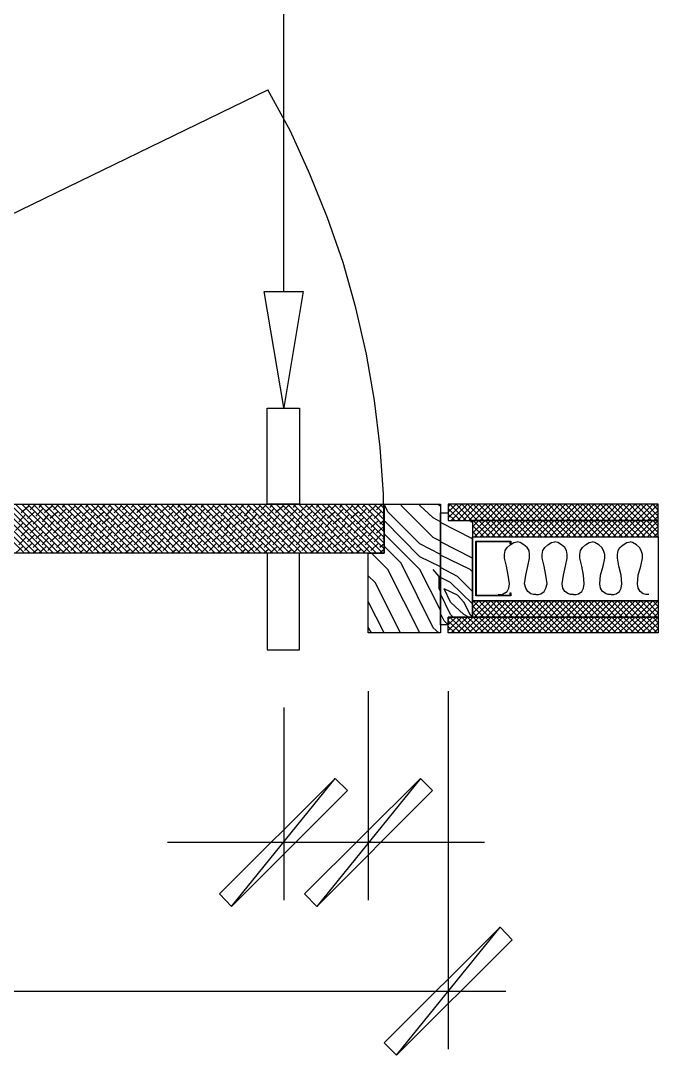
# Model space of a CAD drawing. Header units: millimetres. Extents: x 10 to 831, y 7 to 587.
# Drawn here: x 87.74 to 98.49, y 456.08 to 473.53 of the extents above; entities that cross this region are included whole.
import ezdxf

# ---------------------------------------------------------------- set-up
doc = ezdxf.new("R2010")
doc.units = ezdxf.units.MM
doc.layers.get('0').update_dxf_attribs({"linetype": 'CONTINUOUS'})

msp = doc.modelspace()

# ---------------------------------------------------------------- linework, layer by layer
at = {"color": 0}
for p, q in [((92.1741, 468.965), (92.1741, 475.728)), ((92.1741, 467.007), (91.8464, 468.965)), ((92.1741, 467.007), (91.8464, 468.965)), ((91.8464, 468.965), (92.5022, 468.965)), ((92.5022, 468.965), (92.1741, 467.007)), ((92.5022, 468.965), (92.1741, 467.007)), ((91.8986, 465.377), (91.8986, 466.997)), ((91.8986, 466.997), (92.4387, 466.997)), ((92.4387, 466.997), (92.4387, 465.377)), ((76.6685, 465.377), (93.8664, 465.377)), ((92.4387, 465.377), (91.8986, 465.377)), ((93.8664, 465.377), (93.8664, 464.552)), ((93.8664, 464.552), (93.8664, 465.377)), ((93.8664, 465.377), (94.82, 465.377)), ((94.82, 465.377), (94.82, 465.24)), ((94.82, 465.24), (94.82, 463.335)), ((98.4924, 465.377), (94.947, 465.377)), ((94.947, 465.377), (94.947, 465.102)), ((98.4924, 465.102), (98.4924, 465.377)), ((94.82, 463.345), (94.82, 465.229)), ((94.82, 465.229), (94.947, 465.229)), ((94.947, 465.229), (94.947, 465.102)), ((94.947, 465.102), (95.359, 465.102)), ((94.947, 465.102), (98.4924, 465.102)), ((95.359, 465.102), (95.359, 463.472)), ((98.4924, 465.102), (95.359, 465.102)), ((95.359, 465.102), (95.359, 464.827)), ((98.4924, 464.827), (98.4924, 465.102)), ((95.359, 463.748), (95.359, 464.827)), ((95.359, 464.827), (98.4924, 464.827)), ((95.359, 464.827), (98.4924, 464.827)), ((95.4126, 463.832), (95.4126, 464.753)), ((95.4126, 464.753), (96.0053, 464.753)), ((95.994, 464.742), (95.4222, 464.742)), ((95.4222, 464.742), (95.4222, 463.843)), ((95.994, 464.711), (95.994, 464.742)), ((95.994, 464.689), (96.0575, 464.732)), ((96.0053, 464.711), (95.994, 464.711)), ((96.0053, 464.753), (96.0053, 464.742)), ((96.0053, 464.742), (96.0053, 464.711)), ((96.0575, 464.732), (96.1111, 464.742)), ((96.1637, 464.732), (96.1111, 464.742)), ((96.2272, 464.689), (96.1637, 464.732)), ((96.6294, 464.689), (96.6929, 464.732)), ((96.6929, 464.732), (96.7451, 464.742)), ((96.799, 464.732), (96.7451, 464.742)), ((96.8622, 464.689), (96.799, 464.732)), ((97.2647, 464.689), (97.3282, 464.732)), ((97.3282, 464.732), (97.3804, 464.742)), ((97.4231, 464.732), (97.3804, 464.742)), ((97.4866, 464.689), (97.4231, 464.732)), ((97.9001, 464.689), (97.9632, 464.732)), ((97.9632, 464.732), (98.0158, 464.742)), ((98.0585, 464.732), (98.0158, 464.742)), ((98.122, 464.689), (98.0585, 464.732)), ((98.4924, 464.827), (98.4924, 463.748)), ((93.8664, 464.552), (76.6685, 464.552)), ((92.4387, 464.552), (91.8986, 464.552)), ((91.8986, 464.552), (91.8986, 462.922)), ((92.4387, 462.922), (92.4387, 464.552)), ((93.6018, 464.552), (93.8664, 464.552)), ((93.6018, 463.208), (93.6018, 464.552)), ((95.8991, 464.531), (95.91, 464.594)), ((95.91, 464.594), (95.9418, 464.647)), ((95.9418, 464.647), (95.994, 464.689)), ((96.2808, 464.647), (96.2272, 464.689)), ((96.3126, 464.594), (96.2808, 464.647)), ((96.3221, 464.531), (96.3126, 464.594)), ((96.5345, 464.531), (96.5454, 464.594)), ((96.5454, 464.594), (96.5771, 464.647)), ((96.5771, 464.647), (96.6294, 464.689)), ((96.9148, 464.647), (96.8622, 464.689)), ((96.9465, 464.594), (96.9148, 464.647)), ((96.9574, 464.531), (96.9465, 464.594)), ((97.1695, 464.531), (97.1793, 464.594)), ((97.1793, 464.594), (97.2111, 464.647)), ((97.2111, 464.647), (97.2647, 464.689)), ((97.5388, 464.647), (97.4866, 464.689)), ((97.5706, 464.594), (97.5388, 464.647)), ((97.5928, 464.531), (97.5706, 464.594)), ((97.8034, 464.531), (97.8147, 464.594)), ((97.8147, 464.594), (97.8461, 464.647)), ((97.8461, 464.647), (97.9001, 464.689)), ((98.1742, 464.647), (98.122, 464.689)), ((98.2059, 464.594), (98.1742, 464.647)), ((98.2278, 464.531), (98.2059, 464.594)), ((95.8991, 464.467), (95.8991, 464.531)), ((95.9309, 464.33), (95.8991, 464.467)), ((96.2903, 464.33), (96.3221, 464.467)), ((96.3221, 464.467), (96.3221, 464.531)), ((96.5345, 464.467), (96.5345, 464.531)), ((96.5659, 464.33), (96.5345, 464.467)), ((96.9257, 464.33), (96.9574, 464.467)), ((96.9574, 464.467), (96.9574, 464.531)), ((97.1695, 464.467), (97.1695, 464.531)), ((97.2012, 464.33), (97.1695, 464.467)), ((97.561, 464.33), (97.5928, 464.467)), ((97.5928, 464.467), (97.5928, 464.531)), ((97.8034, 464.467), (97.8034, 464.531)), ((97.8256, 464.33), (97.8034, 464.467)), ((98.1964, 464.33), (98.2278, 464.467)), ((98.2278, 464.467), (98.2278, 464.531)), ((95.9626, 464.181), (95.9309, 464.33)), ((96.2586, 464.181), (96.2903, 464.33)), ((96.5976, 464.181), (96.5659, 464.33)), ((96.8939, 464.181), (96.9257, 464.33)), ((97.233, 464.181), (97.2012, 464.33)), ((97.5184, 464.181), (97.561, 464.33)), ((97.8683, 464.181), (97.8256, 464.33)), ((98.1534, 464.181), (98.1964, 464.33)), ((95.9831, 464.033), (95.9626, 464.181)), ((95.9735, 463.959), (95.9831, 464.033)), ((96.2381, 464.033), (96.2586, 464.181)), ((96.2586, 463.959), (96.2381, 464.033)), ((96.6184, 464.033), (96.5976, 464.181)), ((96.5976, 463.959), (96.6184, 464.033)), ((96.8735, 464.033), (96.8939, 464.181)), ((96.883, 463.959), (96.8735, 464.033)), ((97.2425, 464.033), (97.233, 464.181)), ((97.233, 463.959), (97.2425, 464.033)), ((97.5071, 464.033), (97.5184, 464.181)), ((97.5184, 463.959), (97.5071, 464.033)), ((97.8778, 464.033), (97.8683, 464.181)), ((97.8683, 463.959), (97.8778, 464.033)), ((98.1424, 464.033), (98.1534, 464.181)), ((98.1534, 463.959), (98.1424, 464.033)), ((95.4222, 463.843), (95.994, 463.843)), ((95.7929, 463.853), (95.8466, 463.853)), ((95.8466, 463.853), (95.8783, 463.864)), ((95.8783, 463.864), (95.9418, 463.906)), ((95.9418, 463.906), (95.9735, 463.959)), ((95.994, 463.843), (95.994, 463.885)), ((95.994, 463.885), (96.0053, 463.885)), ((96.0053, 463.885), (96.0053, 463.843)), ((96.0053, 463.843), (96.0053, 463.832)), ((96.2903, 463.906), (96.2586, 463.959)), ((96.3443, 463.864), (96.2903, 463.906)), ((96.3856, 463.853), (96.3443, 463.864)), ((96.4283, 463.853), (96.3856, 463.853)), ((96.4283, 463.853), (96.471, 463.853)), ((96.471, 463.853), (96.5122, 463.864)), ((96.5122, 463.864), (96.5659, 463.906)), ((96.5659, 463.906), (96.5976, 463.959)), ((96.9148, 463.906), (96.883, 463.959)), ((96.9779, 463.864), (96.9148, 463.906)), ((97.0097, 463.853), (96.9779, 463.864)), ((97.0636, 463.853), (97.0097, 463.853)), ((97.0636, 463.853), (97.1063, 463.853)), ((97.1063, 463.853), (97.1476, 463.864)), ((97.1476, 463.864), (97.2012, 463.906)), ((97.2012, 463.906), (97.233, 463.959)), ((97.5501, 463.906), (97.5184, 463.959)), ((97.6133, 463.864), (97.5501, 463.906)), ((97.645, 463.853), (97.6133, 463.864)), ((97.6986, 463.853), (97.645, 463.853)), ((97.6986, 463.853), (97.7403, 463.853)), ((97.7403, 463.853), (97.7829, 463.864)), ((97.7829, 463.864), (97.8352, 463.906)), ((97.8352, 463.906), (97.8683, 463.959)), ((98.1851, 463.906), (98.1534, 463.959)), ((98.2377, 463.864), (98.1851, 463.906)), ((98.2804, 463.853), (98.2377, 463.864)), ((98.3326, 463.853), (98.2804, 463.853)), ((98.4924, 463.748), (95.359, 463.748)), ((95.359, 463.472), (95.359, 463.748)), ((95.359, 463.748), (98.4924, 463.748)), ((96.0053, 463.832), (95.4126, 463.832)), ((98.4924, 463.748), (98.4924, 463.472)), ((94.947, 463.345), (94.82, 463.345)), ((94.82, 463.335), (94.82, 463.208)), ((95.359, 463.472), (94.947, 463.472)), ((94.947, 463.472), (94.947, 463.345)), ((94.947, 463.208), (94.947, 463.472)), ((94.947, 463.472), (98.4924, 463.472)), ((98.4924, 463.472), (95.359, 463.472)), ((98.4924, 463.472), (98.4924, 463.208)), ((94.82, 463.208), (93.6018, 463.208)), ((98.4924, 463.208), (94.947, 463.208)), ((91.8986, 462.922), (92.4387, 462.922)), ((93.6018, 462.224), (93.6018, 458.699)), ((94.947, 462.224), (94.947, 456.191)), ((92.1741, 461.948), (92.1741, 458.699)), ((93.0409, 460.752), (91.0939, 458.805)), ((93.0409, 460.752), (91.0939, 458.805)), ((91.295, 458.593), (93.0409, 460.752)), ((91.295, 458.593), (93.0409, 460.752)), ((91.295, 458.593), (93.0409, 460.752)), ((91.295, 458.593), (93.0409, 460.752)), ((92.523, 458.805), (94.4809, 460.752)), ((94.4809, 460.752), (92.735, 458.593)), ((94.4809, 460.752), (92.735, 458.593)), ((94.4809, 460.752), (92.735, 458.593)), ((94.4809, 460.752), (92.735, 458.593)), ((93.0409, 460.752), (93.2533, 460.551)), ((93.0409, 460.752), (93.2533, 460.551)), ((94.6824, 460.551), (94.4809, 460.752)), ((94.6824, 460.551), (94.4809, 460.752)), ((93.2533, 460.551), (91.295, 458.593)), ((92.735, 458.593), (94.6824, 460.551)), ((92.735, 458.593), (94.6824, 460.551)), ((92.1741, 459.673), (90.2159, 459.673)), ((95.5601, 459.673), (92.1741, 459.673)), ((91.0939, 458.805), (91.295, 458.593)), ((91.0939, 458.805), (91.295, 458.593)), ((92.735, 458.593), (92.523, 458.805)), ((92.735, 458.593), (92.523, 458.805)), ((95.8247, 458.244), (93.8664, 456.297)), ((95.8247, 458.244), (93.8664, 456.297)), ((94.0788, 456.085), (95.8247, 458.244)), ((94.0788, 456.085), (95.8247, 458.244)), ((94.0788, 456.085), (95.8247, 458.244)), ((94.0788, 456.085), (95.8247, 458.244)), ((95.8247, 458.244), (96.0258, 458.033)), ((95.8247, 458.244), (96.0258, 458.033)), ((96.0258, 458.033), (94.0788, 456.085)), ((74.4788, 457.165), (95.9196, 457.165)), ((93.8664, 456.297), (94.0788, 456.085)), ((93.8664, 456.297), (94.0788, 456.085))]:
    msp.add_line(p, q, dxfattribs=at)
at = {"color": 9}
for p, q in [((76.6685, 464.965), (91.9095, 472.362)), ((92.2898, 471.664), (91.9095, 472.362)), ((92.6179, 470.944), (92.2898, 471.664)), ((92.9143, 470.203), (92.6179, 470.944)), ((93.1788, 469.452), (92.9143, 470.203)), ((93.3909, 468.69), (93.1788, 469.452)), ((93.5701, 467.907), (93.3909, 468.69)), ((93.708, 467.124), (93.5701, 467.907)), ((93.8029, 466.34), (93.708, 467.124)), ((93.8569, 465.547), (93.8029, 466.34)), ((93.8664, 464.742), (93.8569, 465.547)), ((86.9777, 465.377), (87.8032, 464.552)), ((87.0726, 465.377), (87.8981, 464.552)), ((87.1679, 465.377), (87.9934, 464.552)), ((87.274, 465.377), (88.0992, 464.552)), ((87.3689, 465.377), (88.1944, 464.552)), ((87.4642, 465.377), (88.2897, 464.552)), ((87.5591, 465.377), (88.3846, 464.552)), ((87.6543, 465.377), (88.4798, 464.552)), ((87.8777, 465.346), (87.7492, 465.229)), ((87.7605, 465.377), (88.5857, 464.552)), ((87.8554, 465.377), (88.6809, 464.552)), ((87.9725, 465.25), (87.8554, 465.134)), ((87.9934, 465.377), (87.8981, 465.282)), ((87.9507, 465.377), (88.7758, 464.552)), ((88.12, 465.303), (87.9934, 465.176)), ((88.0456, 465.377), (88.8725, 464.552)), ((88.0883, 465.377), (88.0456, 465.324)), ((88.1422, 465.377), (88.9674, 464.552)), ((88.2689, 465.346), (88.1422, 465.229)), ((88.3638, 465.25), (88.2371, 465.134)), ((88.2467, 465.377), (89.0722, 464.552)), ((88.3846, 465.377), (88.2897, 465.282)), ((88.3433, 465.377), (89.1688, 464.552)), ((88.5112, 465.303), (88.3846, 465.176)), ((88.4382, 465.377), (89.2637, 464.552)), ((88.4798, 465.377), (88.4382, 465.324)), ((88.5335, 465.377), (89.359, 464.552)), ((88.6601, 465.346), (88.5335, 465.229)), ((88.6284, 465.377), (89.4539, 464.552)), ((88.7554, 465.25), (88.6284, 465.134)), ((88.7758, 465.377), (88.6809, 465.282)), ((88.7345, 465.377), (89.56, 464.552)), ((88.9042, 465.303), (88.7758, 465.176)), ((88.8298, 465.377), (89.6553, 464.552)), ((88.8725, 465.377), (88.8298, 465.324)), ((88.9247, 465.377), (89.7502, 464.552)), ((89.0404, 465.346), (88.9247, 465.229)), ((89.0199, 465.377), (89.8454, 464.552)), ((89.1466, 465.25), (89.0199, 465.134)), ((89.1688, 465.377), (89.0722, 465.282)), ((89.1148, 465.377), (89.9403, 464.552)), ((89.2845, 465.303), (89.1688, 465.176)), ((89.2637, 465.377), (89.2101, 465.324)), ((89.221, 465.377), (90.0465, 464.552)), ((89.3163, 465.377), (90.1418, 464.552)), ((89.4334, 465.346), (89.3163, 465.229)), ((89.4112, 465.377), (90.2367, 464.552)), ((89.5283, 465.25), (89.4112, 465.134)), ((89.5491, 465.377), (89.4539, 465.282)), ((89.5064, 465.377), (90.3319, 464.552)), ((89.6758, 465.303), (89.56, 465.176)), ((89.6553, 465.377), (89.6013, 465.324)), ((89.6126, 465.377), (90.4268, 464.552)), ((89.8246, 465.346), (89.698, 465.229)), ((89.7075, 465.377), (90.533, 464.552)), ((89.8028, 465.377), (90.6279, 464.552)), ((89.9199, 465.25), (89.8028, 465.134)), ((89.9403, 465.377), (89.8454, 465.282)), ((89.8977, 465.377), (90.7246, 464.552)), ((90.0673, 465.303), (89.9403, 465.176)), ((89.9943, 465.377), (90.8195, 464.552)), ((90.0356, 465.377), (89.9943, 465.324)), ((90.2159, 465.346), (90.0892, 465.229)), ((90.0987, 465.377), (90.9147, 464.552)), ((90.1954, 465.377), (91.0209, 464.552)), ((90.3111, 465.25), (90.1954, 465.134)), ((90.3319, 465.377), (90.2367, 465.282)), ((90.2903, 465.377), (91.1158, 464.552)), ((90.46, 465.303), (90.3319, 465.176)), ((90.3855, 465.377), (91.211, 464.552)), ((90.4268, 465.377), (90.3855, 465.324)), ((90.4804, 465.377), (91.3059, 464.552)), ((90.6074, 465.346), (90.4804, 465.229)), ((90.7023, 465.25), (90.5757, 465.134)), ((90.5866, 465.377), (91.4012, 464.552)), ((90.7246, 465.377), (90.6279, 465.282)), ((90.6819, 465.377), (91.5074, 464.552)), ((90.8512, 465.303), (90.7246, 465.176)), ((90.7768, 465.377), (91.6023, 464.552)), ((90.8195, 465.377), (90.7768, 465.324)), ((90.872, 465.377), (91.6975, 464.552)), ((90.9891, 465.346), (90.872, 465.229)), ((90.9669, 465.377), (91.7924, 464.552)), ((91.0939, 465.25), (90.9669, 465.134)), ((91.1158, 465.377), (91.0209, 465.282)), ((91.0731, 465.377), (91.8877, 464.552)), ((91.2315, 465.303), (91.1158, 465.176)), ((91.1684, 465.377), (91.9939, 464.552)), ((91.211, 465.377), (91.1684, 465.324)), ((91.2633, 465.377), (92.0888, 464.552)), ((91.3804, 465.346), (91.2633, 465.229)), ((91.3585, 465.377), (92.184, 464.552)), ((91.4756, 465.25), (91.3585, 465.134)), ((91.5074, 465.377), (91.4121, 465.282)), ((91.4534, 465.377), (92.2789, 464.552)), ((91.6231, 465.303), (91.5074, 465.176)), ((91.6023, 465.377), (91.5501, 465.324)), ((91.5596, 465.377), (92.3756, 464.552)), ((91.6548, 465.377), (92.48, 464.552)), ((91.772, 465.346), (91.6548, 465.229)), ((91.7497, 465.377), (92.5766, 464.552)), ((91.8669, 465.25), (91.7497, 465.134)), ((91.8877, 465.377), (91.7924, 465.282)), ((91.8464, 465.377), (92.6716, 464.552)), ((92.0143, 465.303), (91.8986, 465.176)), ((91.9413, 465.377), (92.7668, 464.552)), ((91.9939, 465.377), (91.9413, 465.324)), ((92.1632, 465.346), (92.0365, 465.229)), ((92.0475, 465.377), (92.873, 464.552)), ((92.1424, 465.377), (92.9679, 464.552)), ((92.2584, 465.25), (92.1424, 465.134)), ((92.2789, 465.377), (92.184, 465.282)), ((92.2376, 465.377), (93.0631, 464.552)), ((92.407, 465.303), (92.2789, 465.176)), ((92.3325, 465.377), (93.158, 464.552)), ((92.3756, 465.377), (92.3325, 465.324)), ((92.4278, 465.377), (93.2533, 464.552)), ((92.5544, 465.346), (92.4278, 465.229)), ((92.6497, 465.25), (92.523, 465.134)), ((92.534, 465.377), (93.3595, 464.552)), ((92.6716, 465.377), (92.5766, 465.282)), ((92.6289, 465.377), (93.4544, 464.552)), ((92.7985, 465.303), (92.6716, 465.176)), ((92.7241, 465.377), (93.5496, 464.552)), ((92.7668, 465.377), (92.7241, 465.324)), ((92.819, 465.377), (93.6445, 464.552)), ((92.946, 465.346), (92.819, 465.229)), ((92.9143, 465.377), (93.7398, 464.552)), ((93.0409, 465.25), (92.9143, 465.134)), ((93.0631, 465.377), (92.9679, 465.282)), ((93.0204, 465.377), (93.8459, 464.552)), ((93.1898, 465.303), (93.0631, 465.176)), ((93.1153, 465.377), (93.8664, 464.626)), ((93.158, 465.377), (93.1153, 465.324)), ((93.2106, 465.377), (93.8664, 464.721)), ((93.3277, 465.346), (93.2106, 465.229)), ((93.3055, 465.377), (93.8664, 464.816)), ((93.4339, 465.25), (93.3055, 465.134)), ((93.4544, 465.377), (93.3595, 465.282)), ((93.4021, 465.377), (93.8664, 464.912)), ((93.5701, 465.303), (93.4544, 465.176)), ((93.5496, 465.377), (93.497, 465.324)), ((93.5069, 465.377), (93.8664, 465.007)), ((93.6018, 465.377), (93.8664, 465.113)), ((93.7189, 465.346), (93.6018, 465.229)), ((93.6985, 465.377), (93.8664, 465.208)), ((93.8142, 465.25), (93.6985, 465.134)), ((93.8347, 465.377), (93.7398, 465.282)), ((93.7934, 465.377), (93.8664, 465.303)), ((93.9313, 465.25), (93.8664, 465.377)), ((94.47, 464.711), (93.9313, 465.25)), ((94.1532, 465.356), (94.1419, 465.377)), ((94.6933, 464.816), (94.1532, 465.356)), ((94.47, 465.356), (94.47, 465.377)), ((94.6933, 465.145), (94.47, 465.356)), ((94.7981, 465.356), (94.7882, 465.377)), ((94.82, 465.346), (94.7981, 465.356)), ((95.1798, 465.377), (94.947, 465.145)), ((95.0845, 465.377), (94.947, 465.24)), ((94.9784, 465.377), (94.947, 465.335)), ((94.947, 465.303), (95.1576, 465.102)), ((94.9784, 465.377), (95.2542, 465.102)), ((95.2747, 465.377), (94.9992, 465.102)), ((95.0845, 465.377), (95.3491, 465.102)), ((95.3699, 465.377), (95.1054, 465.102)), ((95.1798, 465.377), (95.4444, 465.102)), ((95.4648, 465.377), (95.2003, 465.102)), ((95.2747, 465.377), (95.5506, 465.102)), ((95.571, 465.377), (95.2955, 465.102)), ((95.3699, 465.377), (95.6455, 465.102)), ((95.6663, 465.377), (95.3904, 465.102)), ((95.4648, 465.377), (95.7407, 465.102)), ((95.7612, 465.377), (95.4871, 465.102)), ((95.571, 465.377), (95.8356, 465.102)), ((95.8564, 465.377), (95.5918, 465.102)), ((95.6663, 465.377), (95.9309, 465.102)), ((95.9513, 465.377), (95.6867, 465.102)), ((95.7612, 465.377), (96.0367, 465.102)), ((96.0575, 465.377), (95.7834, 465.102)), ((95.8564, 465.377), (96.1319, 465.102)), ((96.1528, 465.377), (95.8783, 465.102)), ((95.9513, 465.377), (96.2272, 465.102)), ((96.2477, 465.377), (95.9735, 465.102)), ((96.0575, 465.377), (96.3221, 465.102)), ((96.3443, 465.377), (96.0797, 465.102)), ((96.1528, 465.377), (96.4173, 465.102)), ((96.4392, 465.377), (96.1746, 465.102)), ((96.2477, 465.377), (96.5232, 465.102)), ((96.5454, 465.377), (96.2699, 465.102)), ((96.3443, 465.377), (96.6184, 465.102)), ((96.6403, 465.377), (96.3648, 465.102)), ((96.4392, 465.377), (96.7133, 465.102)), ((96.7355, 465.377), (96.46, 465.102)), ((96.5454, 465.377), (96.81, 465.102)), ((96.8304, 465.377), (96.5659, 465.102)), ((96.6403, 465.377), (96.9049, 465.102)), ((96.9257, 465.377), (96.6611, 465.102)), ((96.7355, 465.377), (97.0097, 465.102)), ((97.0319, 465.377), (96.7564, 465.102)), ((96.8304, 465.377), (97.1063, 465.102)), ((97.1268, 465.377), (96.8513, 465.102)), ((96.9257, 465.377), (97.2012, 465.102)), ((97.222, 465.377), (96.9465, 465.102)), ((97.0319, 465.377), (97.2965, 465.102)), ((97.3169, 465.377), (97.0523, 465.102)), ((97.1268, 465.377), (97.3914, 465.102)), ((97.4122, 465.377), (97.1476, 465.102)), ((97.222, 465.377), (97.4975, 465.102)), ((97.5184, 465.377), (97.2425, 465.102)), ((97.3169, 465.377), (97.5928, 465.102)), ((97.6133, 465.377), (97.3391, 465.102)), ((97.4122, 465.377), (97.6877, 465.102)), ((97.7085, 465.377), (97.4341, 465.102)), ((97.5184, 465.377), (97.7829, 465.102)), ((97.8034, 465.377), (97.5388, 465.102)), ((97.6133, 465.377), (97.8888, 465.102)), ((97.9001, 465.377), (97.6355, 465.102)), ((97.7085, 465.377), (97.984, 465.102)), ((98.0048, 465.377), (97.7304, 465.102)), ((97.8034, 465.377), (98.0793, 465.102)), ((98.0997, 465.377), (97.8256, 465.102)), ((97.9001, 465.377), (98.1742, 465.102)), ((98.1964, 465.377), (97.9205, 465.102)), ((98.0048, 465.377), (98.2694, 465.102)), ((98.2913, 465.377), (98.0267, 465.102)), ((98.0997, 465.377), (98.3753, 465.102)), ((98.3975, 465.377), (98.122, 465.102)), ((98.1964, 465.377), (98.4705, 465.102)), ((98.4924, 465.377), (98.2169, 465.102)), ((98.2913, 465.377), (98.4924, 465.176)), ((98.4924, 465.272), (98.3121, 465.102)), ((98.3975, 465.377), (98.4924, 465.272)), ((87.781, 465.06), (87.6543, 464.933)), ((87.8237, 465.208), (87.708, 465.081)), ((87.9299, 465.102), (87.8032, 464.986)), ((88.0678, 465.155), (87.9507, 465.039)), ((88.1736, 465.06), (88.0456, 464.933)), ((88.2153, 465.208), (88.0992, 465.081)), ((88.3102, 465.102), (88.1944, 464.986)), ((88.459, 465.155), (88.3433, 465.039)), ((88.5543, 465.06), (88.4382, 464.933)), ((88.6079, 465.208), (88.4798, 465.081)), ((88.7028, 465.102), (88.5857, 464.986)), ((88.8503, 465.155), (88.7236, 465.039)), ((88.9455, 465.06), (88.8298, 464.933)), ((88.9991, 465.208), (88.8725, 465.081)), ((89.0944, 465.102), (88.9674, 464.986)), ((89.2418, 465.155), (89.1148, 465.039)), ((89.3367, 465.06), (89.2101, 464.933)), ((89.3907, 465.208), (89.2637, 465.081)), ((89.4856, 465.102), (89.359, 464.986)), ((89.6331, 465.155), (89.5064, 465.039)), ((89.7297, 465.06), (89.6013, 464.933)), ((89.771, 465.208), (89.6553, 465.081)), ((89.8772, 465.102), (89.7502, 464.986)), ((90.0148, 465.155), (89.8977, 465.039)), ((90.121, 465.06), (89.9943, 464.933)), ((90.1622, 465.208), (90.0465, 465.081)), ((90.2589, 465.102), (90.1418, 464.986)), ((90.4064, 465.155), (90.2903, 465.039)), ((90.5013, 465.06), (90.3855, 464.933)), ((90.5549, 465.208), (90.4378, 465.081)), ((90.6501, 465.102), (90.533, 464.986)), ((90.7976, 465.155), (90.6819, 465.039)), ((90.8925, 465.06), (90.7768, 464.933)), ((90.9465, 465.208), (90.8195, 465.081)), ((91.0414, 465.102), (90.9242, 464.986)), ((91.1888, 465.155), (91.0622, 465.039)), ((91.2855, 465.06), (91.1684, 464.933)), ((91.3377, 465.208), (91.211, 465.081)), ((91.4329, 465.102), (91.3059, 464.986)), ((91.5818, 465.155), (91.4534, 465.039)), ((91.6767, 465.06), (91.5501, 464.933)), ((91.718, 465.208), (91.6023, 465.081)), ((91.8242, 465.102), (91.6975, 464.986)), ((91.9621, 465.155), (91.8464, 465.039)), ((92.0679, 465.06), (91.9413, 464.933)), ((92.111, 465.208), (91.9939, 465.081)), ((92.2059, 465.102), (92.0888, 464.986)), ((92.3533, 465.155), (92.2376, 465.039)), ((92.4486, 465.06), (92.3325, 464.933)), ((92.5022, 465.208), (92.3851, 465.081)), ((92.5971, 465.102), (92.48, 464.986)), ((92.7446, 465.155), (92.6289, 465.039)), ((92.8412, 465.06), (92.7241, 464.933)), ((92.8934, 465.208), (92.7668, 465.081)), ((92.9887, 465.102), (92.873, 464.986)), ((93.1376, 465.155), (93.0092, 465.039)), ((93.2325, 465.06), (93.1153, 464.933)), ((93.285, 465.208), (93.158, 465.081)), ((93.3799, 465.102), (93.2533, 464.986)), ((93.5288, 465.155), (93.4021, 465.039)), ((93.624, 465.06), (93.497, 464.933)), ((93.6763, 465.208), (93.5496, 465.081)), ((93.7715, 465.102), (93.6445, 464.986)), ((93.8664, 465.102), (93.7934, 465.039)), ((93.8664, 465.197), (93.8459, 465.176)), ((94.47, 464.488), (93.8664, 465.102)), ((94.82, 465.081), (94.6933, 465.145)), ((95.359, 464.795), (94.82, 465.07)), ((94.947, 465.208), (95.0627, 465.102)), ((94.947, 465.113), (94.9579, 465.102)), ((95.359, 465.07), (95.2955, 465.102)), ((95.571, 465.102), (95.359, 464.891)), ((95.4648, 465.102), (95.359, 464.996)), ((95.3699, 465.102), (95.359, 465.092)), ((95.3699, 465.102), (95.6455, 464.827)), ((95.6663, 465.102), (95.3904, 464.827)), ((95.4648, 465.102), (95.7407, 464.827)), ((95.7612, 465.102), (95.4871, 464.827)), ((95.571, 465.102), (95.8356, 464.827)), ((95.8564, 465.102), (95.5918, 464.827)), ((95.6663, 465.102), (95.9309, 464.827)), ((95.9513, 465.102), (95.6867, 464.827)), ((95.7612, 465.102), (96.0367, 464.827)), ((96.0575, 465.102), (95.7834, 464.827)), ((95.8564, 465.102), (96.1319, 464.827)), ((96.1528, 465.102), (95.8783, 464.827)), ((95.9513, 465.102), (96.2272, 464.827)), ((96.2477, 465.102), (95.9735, 464.827)), ((96.0575, 465.102), (96.3221, 464.827)), ((96.3443, 465.102), (96.0797, 464.827)), ((96.1528, 465.102), (96.4173, 464.827)), ((96.4392, 465.102), (96.1746, 464.827)), ((96.2477, 465.102), (96.5232, 464.827)), ((96.5454, 465.102), (96.2699, 464.827)), ((96.3443, 465.102), (96.6184, 464.827)), ((96.6403, 465.102), (96.3648, 464.827)), ((96.4392, 465.102), (96.7133, 464.827)), ((96.7355, 465.102), (96.46, 464.827)), ((96.5454, 465.102), (96.81, 464.827)), ((96.8304, 465.102), (96.5659, 464.827)), ((96.6403, 465.102), (96.9049, 464.827)), ((96.9257, 465.102), (96.6611, 464.827)), ((96.7355, 465.102), (97.0097, 464.827)), ((97.0319, 465.102), (96.7564, 464.827)), ((96.8304, 465.102), (97.1063, 464.827)), ((97.1268, 465.102), (96.8513, 464.827)), ((96.9257, 465.102), (97.2012, 464.827)), ((97.222, 465.102), (96.9465, 464.827)), ((97.0319, 465.102), (97.2965, 464.827)), ((97.3169, 465.102), (97.0523, 464.827)), ((97.1268, 465.102), (97.3914, 464.827)), ((97.4122, 465.102), (97.1476, 464.827)), ((97.222, 465.102), (97.4975, 464.827)), ((97.5184, 465.102), (97.2425, 464.827)), ((97.3169, 465.102), (97.5928, 464.827)), ((97.6133, 465.102), (97.3391, 464.827)), ((97.4122, 465.102), (97.6877, 464.827)), ((97.7085, 465.102), (97.4341, 464.827)), ((97.5184, 465.102), (97.7829, 464.827)), ((97.8034, 465.102), (97.5388, 464.827)), ((97.6133, 465.102), (97.8888, 464.827)), ((97.9001, 465.102), (97.6355, 464.827)), ((97.7085, 465.102), (97.984, 464.827)), ((98.0048, 465.102), (97.7304, 464.827)), ((97.8034, 465.102), (98.0793, 464.827)), ((98.0997, 465.102), (97.8256, 464.827)), ((97.9001, 465.102), (98.1742, 464.827)), ((98.1964, 465.102), (97.9205, 464.827)), ((98.0048, 465.102), (98.2694, 464.827)), ((98.2913, 465.102), (98.0267, 464.827)), ((98.0997, 465.102), (98.3753, 464.827)), ((98.3975, 465.102), (98.122, 464.827)), ((98.1964, 465.102), (98.4705, 464.827)), ((98.4924, 465.102), (98.2169, 464.827)), ((98.2913, 465.102), (98.4924, 464.901)), ((98.3975, 465.102), (98.4924, 465.007)), ((98.4924, 465.176), (98.4179, 465.102)), ((87.8777, 464.965), (87.7492, 464.838)), ((88.0251, 465.007), (87.8981, 464.891)), ((88.12, 464.912), (87.9934, 464.795)), ((88.2689, 464.965), (88.1422, 464.838)), ((88.4163, 465.007), (88.2897, 464.891)), ((88.5112, 464.912), (88.3846, 464.795)), ((88.6601, 464.965), (88.5335, 464.838)), ((88.798, 465.007), (88.6809, 464.891)), ((88.9042, 464.912), (88.7758, 464.795)), ((89.0404, 464.965), (88.9247, 464.838)), ((89.1893, 465.007), (89.0722, 464.891)), ((89.2845, 464.912), (89.1688, 464.795)), ((89.4334, 464.965), (89.3163, 464.838)), ((89.5809, 465.007), (89.4539, 464.891)), ((89.6758, 464.912), (89.56, 464.795)), ((89.8246, 464.965), (89.698, 464.838)), ((89.9721, 465.007), (89.8454, 464.891)), ((90.0673, 464.912), (89.9403, 464.795)), ((90.2159, 464.965), (90.0892, 464.838)), ((90.3633, 465.007), (90.2367, 464.891)), ((90.46, 464.912), (90.3319, 464.795)), ((90.6074, 464.965), (90.4804, 464.838)), ((90.745, 465.007), (90.6279, 464.891)), ((90.8512, 464.912), (90.7246, 464.795)), ((90.9891, 464.965), (90.872, 464.838)), ((91.1366, 465.007), (91.0209, 464.891)), ((91.2315, 464.912), (91.1158, 464.795)), ((91.3804, 464.965), (91.2633, 464.838)), ((91.5278, 465.007), (91.4121, 464.891)), ((91.6231, 464.912), (91.5074, 464.795)), ((91.772, 464.965), (91.6548, 464.838)), ((91.9194, 465.007), (91.7924, 464.891)), ((92.0143, 464.912), (91.8986, 464.795)), ((92.1632, 464.965), (92.0365, 464.838)), ((92.3121, 465.007), (92.184, 464.891)), ((92.407, 464.912), (92.2789, 464.795)), ((92.5544, 464.965), (92.4278, 464.838)), ((92.7033, 465.007), (92.5766, 464.891)), ((92.7985, 464.912), (92.6716, 464.795)), ((92.946, 464.965), (92.819, 464.838)), ((93.0836, 465.007), (92.9679, 464.891)), ((93.1898, 464.912), (93.0631, 464.795)), ((93.3277, 464.965), (93.2106, 464.838)), ((93.4752, 465.007), (93.3595, 464.891)), ((93.5701, 464.912), (93.4544, 464.795)), ((93.7189, 464.965), (93.6018, 464.838)), ((93.8664, 465.007), (93.7398, 464.891)), ((95.359, 465.018), (95.5506, 464.827)), ((95.359, 464.922), (95.4444, 464.827)), ((98.4924, 465.007), (98.3121, 464.827)), ((98.4924, 464.901), (98.4179, 464.827)), ((87.8237, 464.816), (87.708, 464.689)), ((87.9299, 464.721), (87.8032, 464.594)), ((87.9725, 464.859), (87.8554, 464.742)), ((88.0678, 464.764), (87.9507, 464.647)), ((88.2153, 464.816), (88.0992, 464.689)), ((88.3102, 464.721), (88.1944, 464.594)), ((88.3638, 464.859), (88.2371, 464.742)), ((88.459, 464.764), (88.3433, 464.647)), ((88.6079, 464.816), (88.4798, 464.689)), ((88.7028, 464.721), (88.5857, 464.594)), ((88.7554, 464.859), (88.6284, 464.742)), ((88.8503, 464.764), (88.7236, 464.647)), ((88.9991, 464.816), (88.8725, 464.689)), ((89.0944, 464.721), (88.9674, 464.594)), ((89.1466, 464.859), (89.0199, 464.742)), ((89.2418, 464.764), (89.1148, 464.647)), ((89.3907, 464.816), (89.2637, 464.689)), ((89.4856, 464.721), (89.359, 464.594)), ((89.5283, 464.859), (89.4112, 464.742)), ((89.6331, 464.764), (89.5064, 464.647)), ((89.771, 464.816), (89.6553, 464.689)), ((89.8772, 464.721), (89.7502, 464.594)), ((89.9199, 464.859), (89.8028, 464.742)), ((90.0148, 464.764), (89.8977, 464.647)), ((90.1622, 464.816), (90.0465, 464.689)), ((90.2589, 464.721), (90.1418, 464.594)), ((90.3111, 464.859), (90.1954, 464.742)), ((90.4064, 464.764), (90.2903, 464.647)), ((90.5549, 464.816), (90.4378, 464.689)), ((90.6501, 464.721), (90.533, 464.594)), ((90.7023, 464.859), (90.5757, 464.742)), ((90.7976, 464.764), (90.6819, 464.647)), ((90.9465, 464.816), (90.8195, 464.689)), ((91.0414, 464.721), (90.9242, 464.594)), ((91.0939, 464.859), (90.9669, 464.742)), ((91.1888, 464.764), (91.0622, 464.647)), ((91.3377, 464.816), (91.211, 464.689)), ((91.4329, 464.721), (91.3059, 464.594)), ((91.4756, 464.859), (91.3585, 464.742)), ((91.5818, 464.764), (91.4534, 464.647)), ((91.718, 464.816), (91.6023, 464.689)), ((91.8242, 464.721), (91.6975, 464.594)), ((91.8669, 464.859), (91.7497, 464.742)), ((91.9621, 464.764), (91.8464, 464.647)), ((92.111, 464.816), (91.9939, 464.689)), ((92.2059, 464.721), (92.0888, 464.594)), ((92.2584, 464.859), (92.1424, 464.742)), ((92.3533, 464.764), (92.2376, 464.647)), ((92.5022, 464.816), (92.3851, 464.689)), ((92.5971, 464.721), (92.48, 464.594)), ((92.6497, 464.859), (92.523, 464.742)), ((92.7446, 464.764), (92.6289, 464.647)), ((92.8934, 464.816), (92.7668, 464.689)), ((92.9887, 464.721), (92.873, 464.594)), ((93.0409, 464.859), (92.9143, 464.742)), ((93.1376, 464.764), (93.0092, 464.647)), ((93.285, 464.816), (93.158, 464.689)), ((93.3799, 464.721), (93.2533, 464.594)), ((93.4339, 464.859), (93.3055, 464.742)), ((93.5288, 464.764), (93.4021, 464.647)), ((93.6763, 464.816), (93.5496, 464.689)), ((93.7715, 464.721), (93.6445, 464.594)), ((93.8142, 464.859), (93.6985, 464.742)), ((93.8664, 464.711), (93.7934, 464.647)), ((93.8664, 464.816), (93.8459, 464.795)), ((94.47, 464.277), (93.8664, 464.88)), ((94.82, 464.531), (94.47, 464.711)), ((94.82, 464.753), (94.6933, 464.816)), ((95.359, 464.467), (94.82, 464.742)), ((87.781, 464.668), (87.6543, 464.552)), ((87.8777, 464.573), (87.8554, 464.552)), ((88.0251, 464.615), (87.9507, 464.552)), ((88.1736, 464.668), (88.0456, 464.552)), ((88.2689, 464.573), (88.2467, 464.552)), ((88.4163, 464.615), (88.3433, 464.552)), ((88.5543, 464.668), (88.4382, 464.552)), ((88.6601, 464.573), (88.6284, 464.552)), ((88.798, 464.615), (88.7345, 464.552)), ((88.9455, 464.668), (88.8298, 464.552)), ((89.0404, 464.573), (89.0199, 464.552)), ((89.1893, 464.615), (89.1148, 464.552)), ((89.3367, 464.668), (89.221, 464.552)), ((89.4334, 464.573), (89.4112, 464.552)), ((89.5809, 464.615), (89.5064, 464.552)), ((89.7297, 464.668), (89.6013, 464.552)), ((89.8246, 464.573), (89.8028, 464.552)), ((89.9721, 464.615), (89.8977, 464.552)), ((90.121, 464.668), (89.9943, 464.552)), ((90.2159, 464.573), (90.1954, 464.552)), ((90.3633, 464.615), (90.2903, 464.552)), ((90.5013, 464.668), (90.3855, 464.552)), ((90.6074, 464.573), (90.5757, 464.552)), ((90.745, 464.615), (90.6819, 464.552)), ((90.8925, 464.668), (90.7768, 464.552)), ((90.9891, 464.573), (90.9669, 464.552)), ((91.1366, 464.615), (91.0622, 464.552)), ((91.2855, 464.668), (91.1684, 464.552)), ((91.3804, 464.573), (91.3585, 464.552)), ((91.5278, 464.615), (91.4534, 464.552)), ((91.6767, 464.668), (91.5501, 464.552)), ((91.772, 464.573), (91.7497, 464.552)), ((91.9194, 464.615), (91.8464, 464.552)), ((92.0679, 464.668), (91.9413, 464.552)), ((92.1632, 464.573), (92.1424, 464.552)), ((92.3121, 464.615), (92.2376, 464.552)), ((92.4486, 464.668), (92.3325, 464.552)), ((92.5544, 464.573), (92.534, 464.552)), ((92.7033, 464.615), (92.6289, 464.552)), ((92.8412, 464.668), (92.7241, 464.552)), ((92.946, 464.573), (92.9143, 464.552)), ((93.0836, 464.615), (93.0204, 464.552)), ((93.2325, 464.668), (93.1153, 464.552)), ((93.3277, 464.573), (93.3055, 464.552)), ((93.4752, 464.615), (93.4021, 464.552)), ((93.624, 464.668), (93.5069, 464.552)), ((93.9313, 464.277), (93.6554, 464.552)), ((93.7189, 464.573), (93.6985, 464.552)), ((93.8664, 464.615), (93.7934, 464.552)), ((94.1532, 464.383), (93.8664, 464.668)), ((94.6933, 463.292), (94.1532, 464.383)), ((94.82, 464.319), (94.47, 464.488)), ((95.3174, 464.277), (94.82, 464.52)), ((94.47, 463.208), (93.9313, 464.277)), ((94.82, 463.589), (94.47, 464.277)), ((94.7981, 464.16), (94.6933, 464.277)), ((95.1054, 464.16), (94.82, 464.308)), ((95.359, 464.234), (95.3174, 464.277)), ((93.7189, 464.054), (93.6018, 464.171)), ((94.1419, 463.208), (93.7189, 464.054)), ((94.7981, 463.949), (94.7981, 464.16)), ((94.82, 464.16), (94.7981, 464.16)), ((94.9896, 464.054), (94.82, 464.139)), ((95.359, 463.695), (94.9896, 464.054)), ((95.359, 463.906), (95.1054, 464.16)), ((94.82, 463.906), (94.7981, 463.949)), ((94.9896, 463.515), (94.82, 463.864)), ((95.1054, 463.843), (94.8835, 463.949)), ((94.9896, 463.726), (94.8835, 463.949)), ((95.2115, 463.726), (95.1054, 463.843)), ((93.8664, 463.208), (93.6018, 463.737)), ((95.2115, 463.515), (94.9896, 463.726)), ((95.3174, 463.515), (95.2115, 463.726)), ((95.571, 463.748), (95.359, 463.536)), ((95.4648, 463.748), (95.359, 463.642)), ((95.3699, 463.748), (95.359, 463.737)), ((95.359, 463.663), (95.5506, 463.472)), ((95.3699, 463.748), (95.6455, 463.472)), ((95.6663, 463.748), (95.3904, 463.472)), ((95.4648, 463.748), (95.7407, 463.472)), ((95.7612, 463.748), (95.4871, 463.472)), ((95.571, 463.748), (95.8356, 463.472)), ((95.8564, 463.748), (95.5918, 463.472)), ((95.6663, 463.748), (95.9309, 463.472)), ((95.9513, 463.748), (95.6867, 463.472)), ((95.7612, 463.748), (96.0367, 463.472)), ((96.0575, 463.748), (95.7834, 463.472)), ((95.8564, 463.748), (96.1319, 463.472)), ((96.1528, 463.748), (95.8783, 463.472)), ((95.9513, 463.748), (96.2272, 463.472)), ((96.2477, 463.748), (95.9735, 463.472)), ((96.0575, 463.748), (96.3221, 463.472)), ((96.3443, 463.748), (96.0797, 463.472)), ((96.1528, 463.748), (96.4173, 463.472)), ((96.4392, 463.748), (96.1746, 463.472)), ((96.2477, 463.748), (96.5232, 463.472)), ((96.5454, 463.748), (96.2699, 463.472)), ((96.3443, 463.748), (96.6184, 463.472)), ((96.6403, 463.748), (96.3648, 463.472)), ((96.4392, 463.748), (96.7133, 463.472)), ((96.7355, 463.748), (96.46, 463.472)), ((96.5454, 463.748), (96.81, 463.472)), ((96.8304, 463.748), (96.5659, 463.472)), ((96.6403, 463.748), (96.9049, 463.472)), ((96.9257, 463.748), (96.6611, 463.472)), ((96.7355, 463.748), (97.0097, 463.472)), ((97.0319, 463.748), (96.7564, 463.472)), ((96.8304, 463.748), (97.1063, 463.472)), ((97.1268, 463.748), (96.8513, 463.472)), ((96.9257, 463.748), (97.2012, 463.472)), ((97.222, 463.748), (96.9465, 463.472)), ((97.0319, 463.748), (97.2965, 463.472)), ((97.3169, 463.748), (97.0523, 463.472)), ((97.1268, 463.748), (97.3914, 463.472)), ((97.4122, 463.748), (97.1476, 463.472)), ((97.222, 463.748), (97.4975, 463.472)), ((97.5184, 463.748), (97.2425, 463.472)), ((97.3169, 463.748), (97.5928, 463.472)), ((97.6133, 463.748), (97.3391, 463.472)), ((97.4122, 463.748), (97.6877, 463.472)), ((97.7085, 463.748), (97.4341, 463.472)), ((97.5184, 463.748), (97.7829, 463.472)), ((97.8034, 463.748), (97.5388, 463.472)), ((97.6133, 463.748), (97.8888, 463.472)), ((97.9001, 463.748), (97.6355, 463.472)), ((97.7085, 463.748), (97.984, 463.472)), ((98.0048, 463.748), (97.7304, 463.472)), ((97.8034, 463.748), (98.0793, 463.472)), ((98.0997, 463.748), (97.8256, 463.472)), ((97.9001, 463.748), (98.1742, 463.472)), ((98.1964, 463.748), (97.9205, 463.472)), ((98.0048, 463.748), (98.2694, 463.472)), ((98.2913, 463.748), (98.0267, 463.472)), ((98.0997, 463.748), (98.3753, 463.472)), ((98.3975, 463.748), (98.122, 463.472)), ((98.1964, 463.748), (98.4705, 463.472)), ((98.4924, 463.748), (98.2169, 463.472)), ((98.2913, 463.748), (98.4924, 463.546)), ((98.3975, 463.748), (98.4924, 463.652)), ((94.8835, 463.409), (94.82, 463.536)), ((95.0309, 463.472), (94.9896, 463.515)), ((95.2955, 463.472), (95.2115, 463.515)), ((95.359, 463.472), (95.3174, 463.515)), ((95.359, 463.557), (95.4444, 463.472)), ((98.4924, 463.652), (98.3121, 463.472)), ((98.4924, 463.546), (98.4179, 463.472)), ((94.947, 463.345), (94.8835, 463.409)), ((95.1798, 463.472), (94.947, 463.25)), ((95.0845, 463.472), (94.947, 463.345)), ((94.9784, 463.472), (94.947, 463.441)), ((94.947, 463.409), (95.1576, 463.208)), ((94.947, 463.314), (95.0627, 463.208)), ((94.9784, 463.472), (95.2542, 463.208)), ((95.2747, 463.472), (94.9992, 463.208)), ((95.0845, 463.472), (95.3491, 463.208)), ((95.3699, 463.472), (95.1054, 463.208)), ((95.1798, 463.472), (95.4444, 463.208)), ((95.4648, 463.472), (95.2003, 463.208)), ((95.2747, 463.472), (95.5506, 463.208)), ((95.571, 463.472), (95.2955, 463.208)), ((95.3699, 463.472), (95.6455, 463.208)), ((95.6663, 463.472), (95.3904, 463.208)), ((95.4648, 463.472), (95.7407, 463.208)), ((95.7612, 463.472), (95.4871, 463.208)), ((95.571, 463.472), (95.8356, 463.208)), ((95.8564, 463.472), (95.5918, 463.208)), ((95.6663, 463.472), (95.9309, 463.208)), ((95.9513, 463.472), (95.6867, 463.208)), ((95.7612, 463.472), (96.0367, 463.208)), ((96.0575, 463.472), (95.7834, 463.208)), ((95.8564, 463.472), (96.1319, 463.208)), ((96.1528, 463.472), (95.8783, 463.208)), ((95.9513, 463.472), (96.2272, 463.208)), ((96.2477, 463.472), (95.9735, 463.208)), ((96.0575, 463.472), (96.3221, 463.208)), ((96.3443, 463.472), (96.0797, 463.208)), ((96.1528, 463.472), (96.4173, 463.208)), ((96.4392, 463.472), (96.1746, 463.208)), ((96.2477, 463.472), (96.5232, 463.208)), ((96.5454, 463.472), (96.2699, 463.208)), ((96.3443, 463.472), (96.6184, 463.208)), ((96.6403, 463.472), (96.3648, 463.208)), ((96.4392, 463.472), (96.7133, 463.208)), ((96.7355, 463.472), (96.46, 463.208)), ((96.5454, 463.472), (96.81, 463.208)), ((96.8304, 463.472), (96.5659, 463.208)), ((96.6403, 463.472), (96.9049, 463.208)), ((96.9257, 463.472), (96.6611, 463.208)), ((96.7355, 463.472), (97.0097, 463.208)), ((97.0319, 463.472), (96.7564, 463.208)), ((96.8304, 463.472), (97.1063, 463.208)), ((97.1268, 463.472), (96.8513, 463.208)), ((96.9257, 463.472), (97.2012, 463.208)), ((97.222, 463.472), (96.9465, 463.208)), ((97.0319, 463.472), (97.2965, 463.208)), ((97.3169, 463.472), (97.0523, 463.208)), ((97.1268, 463.472), (97.3914, 463.208)), ((97.4122, 463.472), (97.1476, 463.208)), ((97.222, 463.472), (97.4975, 463.208)), ((97.5184, 463.472), (97.2425, 463.208)), ((97.3169, 463.472), (97.5928, 463.208)), ((97.6133, 463.472), (97.3391, 463.208)), ((97.4122, 463.472), (97.6877, 463.208)), ((97.7085, 463.472), (97.4341, 463.208)), ((97.5184, 463.472), (97.7829, 463.208)), ((97.8034, 463.472), (97.5388, 463.208)), ((97.6133, 463.472), (97.8888, 463.208)), ((97.9001, 463.472), (97.6355, 463.208)), ((97.7085, 463.472), (97.984, 463.208)), ((98.0048, 463.472), (97.7304, 463.208)), ((97.8034, 463.472), (98.0793, 463.208)), ((98.0997, 463.472), (97.8256, 463.208)), ((97.9001, 463.472), (98.1742, 463.208)), ((98.1964, 463.472), (97.9205, 463.208)), ((98.0048, 463.472), (98.2694, 463.208)), ((98.2913, 463.472), (98.0267, 463.208)), ((98.0997, 463.472), (98.3753, 463.208)), ((98.3975, 463.472), (98.122, 463.208)), ((98.1964, 463.472), (98.4705, 463.208)), ((98.4924, 463.472), (98.2169, 463.208)), ((98.2913, 463.472), (98.4924, 463.282)), ((98.4924, 463.377), (98.3121, 463.208)), ((98.3975, 463.472), (98.4924, 463.377)), ((93.6554, 463.208), (93.6018, 463.303)), ((94.7882, 463.208), (94.6933, 463.292)), ((94.947, 463.218), (94.9579, 463.208)), ((98.4924, 463.282), (98.4179, 463.208))]:
    msp.add_line(p, q, dxfattribs=at)

doc.saveas('drawing.dxf')
